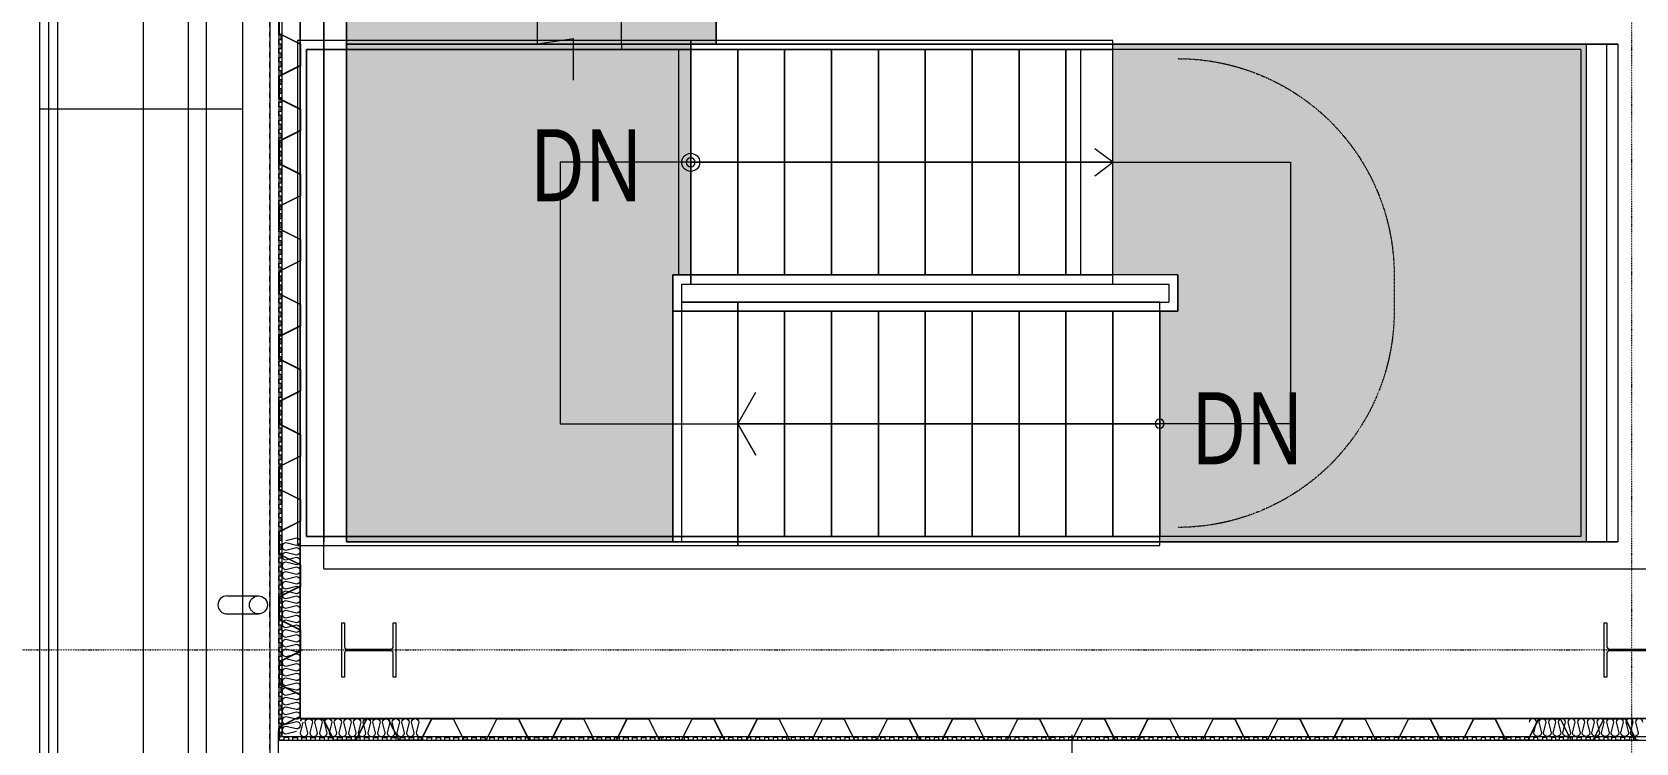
# Model space of a CAD drawing. Extents: x -32000 to 401936, y -48083 to 131250.
# Drawn here: x 133 to 9025, y 59484 to 63428 of the extents above; entities that cross this region are included whole.
import ezdxf

# ---------------------------------------------------------------- set-up
doc = ezdxf.new("R2010")
doc.units = 0
doc.header["$LTSCALE"] = 10
for name, pattern in [('H12PL4$0$JJP_三點線', [0.9, 0.3, -0.15, 0, -0.15, 0, -0.15, 0, -0.15]), ('H12PL4$0$JJP_虛線(退縮線、投影線、地下室範圍、非屬本工程、圖面分區)', [0.45, 0.3, -0.15]), ('XFM7P40ICA$0$H12PL4$0$CENTERK1', [0.0983, 0.0833, -0.005, 0.005, -0.005]), ('XFM7P40ICA$0$H12PL4$0$DOTK1', [0.01, 0.005, -0.005]), ('XFM7P40ICA$0$H12PL4$0$JJP_三點線', [0.9, 0.3, -0.15, 0, -0.15, 0, -0.15, 0, -0.15]), ('XFM7P40ICA$0$H12PL4$0$TAI_虛線', [5.644, 2.822, -2.822])]:
    doc.linetypes.add(name, pattern=pattern)
for name, color, linetype in [('H12PL4$0$A-STRS', 252, 'Continuous'), ('H12PL4$0$A-TEXT', 252, 'Continuous'), ('H12PL4$0$A-WALL-EX', 252, 'Continuous'), ('H12PL4$0$A-WALL-IN', 252, 'Continuous'), ('H12PL4$0$Hattch', 252, 'Continuous'), ('H12PL4$0$S-GRID', 252, 'Continuous'), ('H12PL4$0$S-SLAB-SHOW', 252, 'Continuous'), ('XFM7P40ICA$0$H12PL4$0$A-CLNG', 252, 'Continuous'), ('XFM7P40ICA$0$H12PL4$0$A-WALL-EX', 252, 'Continuous'), ('XFM7P40ICA$0$H12PL4$0$Hattch', 252, 'Continuous'), ('XFM7P40ICA$0$H12PL4$0$L40_19_200_HYOKI', 252, 'Continuous'), ('XFM7P40ICA$0$H12PL4$0$L40_19_DRAN', 252, 'Continuous'), ('XFM7P40ICA$0$H12PL4$0$L40_19_GW', 252, 'Continuous'), ('XFM7P40ICA$0$H12PL4$0$L40_19_HYOKI', 252, 'Continuous'), ('XFM7P40ICA$0$H12PL4$0$L40_19_KAIDAN', 252, 'Continuous'), ('XFM7P40ICA$0$H12PL4$0$L40_19_MEJI', 252, 'Continuous'), ('XFM7P40ICA$0$H12PL4$0$L40_19_SIAGE1', 252, 'Continuous'), ('XFM7P40ICA$0$H12PL4$0$L40_19_SIAGE2', 252, 'Continuous'), ('XFM7P40ICA$0$H12PL4$0$L40_19_SIAGE3', 252, 'Continuous'), ('XFM7P40ICA$0$H12PL4$0$L40_19_STEEL2', 252, 'Continuous'), ('XFM7P40ICA$0$H12PL4$0$L40_19_SUGATA2', 252, 'Continuous'), ('XFM7P40ICA$0$H12PL4$0$L40_19_SUGATA3', 252, 'Continuous'), ('XFM7P40ICA$0$H12PL4$0$S-GRID', 252, 'Continuous')]:
    doc.layers.add(name, color=color, linetype=linetype)
doc.styles.add('H12PL4$0$Standard', font='', dxfattribs={"width": 0.8})
doc.styles.get('H12PL4$0$Standard').set_extended_font_data('Microsoft JhengHei')

# ---------------------------------------------------------------- blocks, each defined once
blk = doc.blocks.new('XFM7P40ICA$0$H12PL4')
at = {"layer": 'XFM7P40ICA$0$H12PL4$0$A-CLNG', "linetype": 'XFM7P40ICA$0$H12PL4$0$TAI_虛線', "lineweight": 0, "flags": 128}
blk.add_lwpolyline([(1450, 59450), (1450, 67550)], dxfattribs=at)
at = {"layer": 'XFM7P40ICA$0$H12PL4$0$A-WALL-EX', "lineweight": 0}
for p, q in [((750, -2300), (750, 82649.8)), ((1100, -2300), (1100, 82649.8))]:
    blk.add_line(p, q, dxfattribs=at)
at = {"layer": 'XFM7P40ICA$0$H12PL4$0$A-WALL-EX', "lineweight": 0, "flags": 128}
for points in [[(1500, 67500), (1500, 59500)], [(1620, 59620), (1620, 67380)], [(14140, 59620), (1620, 59620)], [(1500, 59500), (1620, 59500)], [(1620, 59500), (14140, 59500)]]:
    blk.add_lwpolyline(points, dxfattribs=at)
at = {"layer": 'XFM7P40ICA$0$H12PL4$0$Hattch', "lineweight": 0}
for p, q in [((1500, 63419), (1500, 63542.7)), ((1501.7, 63541.7), (1501.7, 63420)), ((1618.3, 63359.8), (1500, 63419)), ((1620, 63360.9), (1501.7, 63420)), ((1618.3, 63359.8), (1618.3, 63241.9)), ((1620, 63360.9), (1620, 63240.9)), ((1618.3, 63241.9), (1500, 63182.7)), ((1620, 63240.9), (1501.7, 63181.7)), ((1500, 63057.9), (1500, 63181.7)), ((1501.7, 63180.7), (1501.7, 63059)), ((1618.3, 62998.8), (1500, 63057.9)), ((1620, 62999.8), (1501.7, 63059)), ((1618.3, 62998.8), (1618.3, 62880.9)), ((1620, 62999.8), (1620, 62879.8)), ((1618.3, 62880.9), (1500, 62821.7)), ((1620, 62879.8), (1501.7, 62820.7)), ((1500, 62696.9), (1500, 62820.7)), ((1501.7, 62819.6), (1501.7, 62697.9)), ((1618.3, 62637.7), (1500, 62696.9)), ((1620, 62638.8), (1501.7, 62697.9)), ((1618.3, 62637.7), (1618.3, 62519.8)), ((1620, 62638.8), (1620, 62518.8)), ((1618.3, 62519.8), (1500, 62460.7)), ((1620, 62518.8), (1501.7, 62459.6)), ((1500, 62335.9), (1500, 62459.6)), ((1501.7, 62458.6), (1501.7, 62336.9)), ((1618.3, 62276.7), (1500, 62335.9)), ((1620, 62277.7), (1501.7, 62336.9)), ((1618.3, 62276.7), (1618.3, 62158.8)), ((1620, 62277.7), (1620, 62157.7)), ((1618.3, 62158.8), (1500, 62099.6)), ((1500, 61974.8), (1500, 62098.6)), ((1620, 62157.7), (1501.7, 62098.6)), ((1501.7, 62097.5), (1501.7, 61975.9)), ((1618.3, 61915.7), (1500, 61974.8)), ((1620, 61916.7), (1501.7, 61975.9)), ((1618.3, 61915.7), (1618.3, 61797.7)), ((1620, 61916.7), (1620, 61796.7)), ((1618.3, 61797.7), (1500, 61738.6)), ((1500, 61613.8), (1500, 61737.5)), ((1620, 61796.7), (1501.7, 61737.5)), ((1501.7, 61736.5), (1501.7, 61614.8)), ((1618.3, 61554.6), (1500, 61613.8)), ((1620, 61555.7), (1501.7, 61614.8)), ((1618.3, 61554.6), (1618.3, 61436.7)), ((1620, 61555.7), (1620, 61435.7)), ((1618.3, 61436.7), (1500, 61377.5)), ((1500, 61252.8), (1500, 61376.5)), ((1620, 61435.7), (1501.7, 61376.5)), ((1501.7, 61375.5), (1501.7, 61253.8)), ((1618.3, 61193.6), (1500, 61252.8)), ((1620, 61194.6), (1501.7, 61253.8)), ((1618.3, 61193.6), (1618.3, 61075.7)), ((1620, 61194.6), (1620, 61074.6)), ((1618.3, 61075.7), (1500, 61016.5)), ((1500, 60891.7), (1500, 61015.5)), ((1620, 61074.6), (1501.7, 61015.5)), ((1501.7, 61014.4), (1501.7, 60892.8)), ((1618.3, 60832.6), (1500, 60891.7)), ((1620, 60833.6), (1501.7, 60892.8)), ((1618.3, 60832.6), (1618.3, 60714.6)), ((1620, 60833.6), (1620, 60713.6)), ((1618.3, 60714.6), (1500, 60655.5)), ((1500, 60530.7), (1500, 60654.4)), ((1620, 60713.6), (1501.7, 60654.4)), ((1501.7, 60653.4), (1501.7, 60531.7)), ((1618.3, 60471.5), (1500, 60530.7)), ((1620, 60472.6), (1501.7, 60531.7)), ((1620, 60472.6), (1620, 60352.6)), ((1618.3, 60471.5), (1618.3, 60353.6)), ((1618.3, 60353.6), (1500, 60294.4)), ((1620, 60352.6), (1501.7, 60293.4)), ((1500, 60169.6), (1500, 60293.4)), ((1501.7, 60292.4), (1501.7, 60170.7)), ((1618.3, 60110.5), (1500, 60169.6)), ((1620, 60111.5), (1501.7, 60170.7)), ((1618.3, 60110.5), (1618.3, 59992.6)), ((1620, 60111.5), (1620, 59991.5)), ((1618.3, 59992.6), (1500, 59933.4)), ((1620, 59991.5), (1501.7, 59932.4)), ((1501.7, 59931.3), (1501.7, 59809.6)), ((1618.3, 59749.4), (1500, 59808.6)), ((1620, 59750.5), (1501.7, 59809.6)), ((1618.3, 59749.4), (1618.3, 59631.5)), ((1595.3, 59620), (1500, 59572.4)), ((1599, 59620), (1501.7, 59571.3)), ((1618.3, 59631.5), (1595.3, 59620)), ((1620, 59630.5), (1599, 59620)), ((1626, 59620), (1620, 59607.9)), ((1627.1, 59618.3), (1620, 59604.2)), ((1627.1, 59618.3), (1745, 59618.3)), ((1745, 59618.3), (1804.2, 59500)), ((1746, 59620), (1805.2, 59501.7)), ((1987.1, 59620), (1927.9, 59501.7)), ((1988.1, 59618.3), (1928.9, 59500)), ((1987.1, 59620), (2107.1, 59620)), ((1988.1, 59618.3), (2106, 59618.3)), ((2106, 59618.3), (2165.2, 59500)), ((2107.1, 59620), (2166.2, 59501.7)), ((2348.1, 59620), (2288.9, 59501.7)), ((2349.1, 59618.3), (2290, 59500)), ((2348.1, 59620), (2468.1, 59620)), ((2349.1, 59618.3), (2467.1, 59618.3)), ((2467.1, 59618.3), (2526.2, 59500)), ((2468.1, 59620), (2527.3, 59501.7)), ((2709.1, 59620), (2650, 59501.7)), ((2710.2, 59618.3), (2651, 59500)), ((2709.1, 59620), (2829.1, 59620)), ((2710.2, 59618.3), (2828.1, 59618.3)), ((2828.1, 59618.3), (2887.3, 59500)), ((2829.1, 59620), (2888.3, 59501.7)), ((3070.2, 59620), (3011, 59501.7)), ((3071.2, 59618.3), (3012.1, 59500)), ((3070.2, 59620), (3190.2, 59620)), ((3071.2, 59618.3), (3189.1, 59618.3)), ((3189.1, 59618.3), (3248.3, 59500)), ((3190.2, 59620), (3249.3, 59501.7)), ((3431.2, 59620), (3372.1, 59501.7)), ((3432.3, 59618.3), (3373.1, 59500)), ((3431.2, 59620), (3551.2, 59620)), ((3432.3, 59618.3), (3550.2, 59618.3)), ((3550.2, 59618.3), (3609.3, 59500)), ((3551.2, 59620), (3610.4, 59501.7)), ((3792.3, 59620), (3733.1, 59501.7)), ((3793.3, 59618.3), (3734.1, 59500)), ((3792.3, 59620), (3912.3, 59620)), ((3793.3, 59618.3), (3911.2, 59618.3)), ((3911.2, 59618.3), (3970.4, 59500)), ((3912.3, 59620), (3971.4, 59501.7)), ((4153.3, 59620), (4094.1, 59501.7)), ((4154.3, 59618.3), (4095.2, 59500)), ((4153.3, 59620), (4273.3, 59620)), ((4154.3, 59618.3), (4272.3, 59618.3)), ((4272.3, 59618.3), (4331.4, 59500)), ((4273.3, 59620), (4332.5, 59501.7)), ((4514.3, 59620), (4455.2, 59501.7)), ((4515.4, 59618.3), (4456.2, 59500)), ((4514.3, 59620), (4634.3, 59620)), ((4515.4, 59618.3), (4633.3, 59618.3)), ((4633.3, 59618.3), (4692.5, 59500)), ((4634.3, 59620), (4693.5, 59501.7)), ((4875.4, 59620), (4816.2, 59501.7)), ((4876.4, 59618.3), (4817.3, 59500)), ((4875.4, 59620), (4995.4, 59620)), ((4876.4, 59618.3), (4994.3, 59618.3)), ((4994.3, 59618.3), (5053.5, 59500)), ((4995.4, 59620), (5054.5, 59501.7)), ((5236.4, 59620), (5177.3, 59501.7)), ((5237.5, 59618.3), (5178.3, 59500)), ((5236.4, 59620), (5356.4, 59620)), ((5237.5, 59618.3), (5355.4, 59618.3)), ((5355.4, 59618.3), (5414.5, 59500)), ((5356.4, 59620), (5415.6, 59501.7)), ((5597.5, 59620), (5538.3, 59501.7)), ((5598.5, 59618.3), (5539.3, 59500)), ((5597.5, 59620), (5717.5, 59620)), ((5598.5, 59618.3), (5716.4, 59618.3)), ((5716.4, 59618.3), (5775.6, 59500)), ((5717.5, 59620), (5776.6, 59501.7)), ((5958.5, 59620), (5899.3, 59501.7)), ((5959.5, 59618.3), (5900.4, 59500)), ((5958.5, 59620), (6078.5, 59620)), ((5959.5, 59618.3), (6077.5, 59618.3)), ((6077.5, 59618.3), (6136.6, 59500)), ((6078.5, 59620), (6137.7, 59501.7)), ((6319.5, 59620), (6260.4, 59501.7)), ((6320.6, 59618.3), (6261.4, 59500)), ((6319.5, 59620), (6439.5, 59620)), ((6320.6, 59618.3), (6438.5, 59618.3)), ((6438.5, 59618.3), (6497.7, 59500)), ((6439.5, 59620), (6498.7, 59501.7)), ((6680.6, 59620), (6621.4, 59501.7)), ((6681.6, 59618.3), (6622.4, 59500)), ((6680.6, 59620), (6800.6, 59620)), ((6681.6, 59618.3), (6799.5, 59618.3)), ((6799.5, 59618.3), (6858.7, 59500)), ((6800.6, 59620), (6859.7, 59501.7)), ((7041.6, 59620), (6982.4, 59501.7)), ((7042.6, 59618.3), (6983.5, 59500)), ((7041.6, 59620), (7161.6, 59620)), ((7042.6, 59618.3), (7160.6, 59618.3)), ((7160.6, 59618.3), (7219.7, 59500)), ((7161.6, 59620), (7220.8, 59501.7)), ((7402.6, 59620), (7343.5, 59501.7)), ((7403.7, 59618.3), (7344.5, 59500)), ((7402.6, 59620), (7522.6, 59620)), ((7403.7, 59618.3), (7521.6, 59618.3)), ((7521.6, 59618.3), (7580.8, 59500)), ((7522.6, 59620), (7581.8, 59501.7)), ((7763.7, 59620), (7704.5, 59501.7)), ((7764.7, 59618.3), (7705.6, 59500)), ((7763.7, 59620), (7883.7, 59620)), ((7764.7, 59618.3), (7882.6, 59618.3)), ((7882.6, 59618.3), (7941.8, 59500)), ((7883.7, 59620), (7942.8, 59501.7)), ((8124.7, 59620), (8065.6, 59501.7)), ((8125.8, 59618.3), (8066.6, 59500)), ((8124.7, 59620), (8244.7, 59620)), ((8125.8, 59618.3), (8243.7, 59618.3)), ((8243.7, 59618.3), (8302.8, 59500)), ((8244.7, 59620), (8303.9, 59501.7)), ((8485.8, 59620), (8426.6, 59501.7)), ((8486.8, 59618.3), (8427.6, 59500)), ((8485.8, 59620), (8605.8, 59620)), ((8486.8, 59618.3), (8604.7, 59618.3)), ((8604.7, 59618.3), (8663.9, 59500)), ((8605.8, 59620), (8664.9, 59501.7)), ((8846.8, 59620), (8787.6, 59501.7)), ((8847.8, 59618.3), (8788.7, 59500)), ((8846.8, 59620), (8966.8, 59620)), ((8847.8, 59618.3), (8965.8, 59618.3)), ((8965.8, 59618.3), (9024.9, 59500)), ((8966.8, 59620), (9026, 59501.7)), ((1501.7, 59570.3), (1501.7, 59501.7)), ((1501.7, 59501.7), (1501.7, 59500)), ((1928.9, 59500), (1805.2, 59500)), ((1806.2, 59501.7), (1927.9, 59501.7)), ((2290, 59500), (2166.2, 59500)), ((2167.3, 59501.7), (2288.9, 59501.7)), ((2651, 59500), (2527.3, 59500)), ((2528.3, 59501.7), (2650, 59501.7)), ((3012.1, 59500), (2888.3, 59500)), ((2889.3, 59501.7), (3011, 59501.7)), ((3373.1, 59500), (3249.3, 59500)), ((3250.4, 59501.7), (3372.1, 59501.7)), ((3734.1, 59500), (3610.4, 59500)), ((3611.4, 59501.7), (3733.1, 59501.7)), ((4095.2, 59500), (3971.4, 59500)), ((3972.5, 59501.7), (4094.1, 59501.7)), ((4456.2, 59500), (4332.5, 59500)), ((4333.5, 59501.7), (4455.2, 59501.7)), ((4817.3, 59500), (4693.5, 59500)), ((4694.5, 59501.7), (4816.2, 59501.7)), ((5178.3, 59500), (5054.5, 59500)), ((5055.6, 59501.7), (5177.3, 59501.7)), ((5539.3, 59500), (5415.6, 59500)), ((5416.6, 59501.7), (5538.3, 59501.7)), ((5900.4, 59500), (5776.6, 59500)), ((5777.7, 59501.7), (5899.3, 59501.7)), ((6261.4, 59500), (6137.7, 59500)), ((6138.7, 59501.7), (6260.4, 59501.7)), ((6622.4, 59500), (6498.7, 59500)), ((6499.7, 59501.7), (6621.4, 59501.7)), ((6983.5, 59500), (6859.7, 59500)), ((6860.8, 59501.7), (6982.4, 59501.7)), ((7344.5, 59500), (7220.8, 59500)), ((7221.8, 59501.7), (7343.5, 59501.7)), ((7705.6, 59500), (7581.8, 59500)), ((7582.8, 59501.7), (7704.5, 59501.7)), ((8066.6, 59500), (7942.8, 59500)), ((7943.9, 59501.7), (8065.6, 59501.7)), ((8427.6, 59500), (8303.9, 59500)), ((8304.9, 59501.7), (8426.6, 59501.7)), ((8788.7, 59500), (8664.9, 59500)), ((8666, 59501.7), (8787.6, 59501.7))]:
    blk.add_line(p, q, dxfattribs=at)
at = {"layer": 'XFM7P40ICA$0$H12PL4$0$L40_19_200_HYOKI', "lineweight": 0, "flags": 128}
blk.add_lwpolyline([(3134.9, 63160), (3134.9, 63390), (2934.9, 63360), (2934.9, 63660)], dxfattribs=at)
at = {"layer": 'XFM7P40ICA$0$H12PL4$0$L40_19_DRAN', "lineweight": 0}
for p, q in [((1212.5, 60300), (1387.5, 60300)), ((1212.5, 60200), (1387.5, 60200))]:
    blk.add_line(p, q, dxfattribs=at)
blk.add_circle((1387.5, 60250), 50, dxfattribs=at)
blk.add_arc((1212.5, 60250), 50, 90, 270, dxfattribs=at)
at = {"layer": 'XFM7P40ICA$0$H12PL4$0$L40_19_GW', "lineweight": 0, "flags": 128}
for points in [[(1540.1, 60607), (1598.9, 60621.4, -1), (1598.9, 60580.2), (1540.1, 60594.6, 1), (1540.1, 60553.4), (1598.9, 60567.8, -1), (1598.9, 60526.6), (1540.1, 60541, 1), (1540.1, 60499.8), (1598.9, 60514.2, -1), (1598.9, 60473), (1540.1, 60487.4, 1), (1540.1, 60446.2), (1598.9, 60460.6, -1), (1598.9, 60419.4), (1540.1, 60433.8, 1), (1540.1, 60392.6), (1598.9, 60407, -1), (1598.9, 60365.8), (1540.1, 60380.2, 1), (1540.1, 60339), (1598.9, 60353.4, -1), (1598.9, 60312.2), (1540.1, 60326.6, 1), (1540.1, 60285.4), (1598.9, 60299.8, -1), (1598.9, 60258.6), (1540.1, 60273, 1), (1540.1, 60231.8), (1598.9, 60246.2, -1), (1598.9, 60205), (1540.1, 60219.4, 1), (1540.1, 60178.2), (1598.9, 60192.6, -1), (1598.9, 60151.4), (1540.1, 60165.8, 1), (1540.1, 60124.6), (1598.9, 60139, -1), (1598.9, 60097.8), (1540.1, 60112.2, 1), (1540.1, 60071), (1598.9, 60085.4, -1), (1598.9, 60044.2), (1540.1, 60058.6, 1), (1540.1, 60017.4), (1598.9, 60031.8, -1), (1598.9, 59990.6), (1540.1, 60005, 1), (1540.1, 59963.8), (1598.9, 59978.2, -1), (1598.9, 59937), (1540.1, 59951.4, 1), (1540.1, 59910.2), (1598.9, 59924.6, -1), (1598.9, 59883.4), (1540.1, 59897.8, 1), (1540.1, 59856.6), (1598.9, 59871, -1), (1598.9, 59829.8), (1540.1, 59844.2, 1), (1540.1, 59803), (1598.9, 59817.4, -1), (1598.9, 59776.2), (1540.1, 59790.6, 1), (1540.1, 59749.4), (1598.9, 59763.8, -1), (1598.9, 59722.6), (1540.1, 59737, 1), (1540.1, 59695.8), (1598.9, 59710.2, -1), (1598.9, 59669), (1540.1, 59683.4, 1), (1540.1, 59642.2), (1598.9, 59656.6, -1), (1598.9, 59615.4), (1540.1, 59629.8, 1), (1540.1, 59588.6), (1598.9, 59603, -1), (1598.9, 59561.8), (1540.1, 59576.2, 1), (1540.1, 59535), (1598.9, 59549.4)], [(1633.9, 59598.9), (1619.5, 59540.1, 1), (1660.7, 59540.1), (1646.3, 59598.9, -1), (1687.5, 59598.9), (1673.1, 59540.1, 1), (1714.3, 59540.1), (1699.9, 59598.9, -1), (1741.1, 59598.9), (1726.7, 59540.1, 1), (1767.9, 59540.1), (1753.5, 59598.9, -1), (1794.7, 59598.9), (1780.3, 59540.1, 1), (1821.5, 59540.1), (1807.1, 59598.9, -1), (1848.3, 59598.9), (1833.9, 59540.1, 1), (1875.1, 59540.1), (1860.7, 59598.9, -1), (1901.9, 59598.9), (1887.5, 59540.1, 1), (1928.7, 59540.1), (1914.3, 59598.9, -1), (1955.5, 59598.9), (1941.1, 59540.1, 1), (1982.3, 59540.1), (1967.9, 59598.9, -1), (2009.1, 59598.9), (1994.7, 59540.1, 1), (2035.9, 59540.1), (2021.5, 59598.9, -1), (2062.7, 59598.9), (2048.3, 59540.1, 1), (2089.5, 59540.1), (2075.1, 59598.9, -1), (2116.3, 59598.9), (2101.9, 59540.1, 1), (2143.1, 59540.1), (2128.7, 59598.9, -1), (2169.9, 59598.9), (2155.5, 59540.1, 1), (2196.7, 59540.1), (2182.3, 59598.9, -1), (2223.5, 59598.9), (2209.1, 59540.1, 1), (2250.3, 59540.1), (2235.9, 59598.9, -1), (2277.1, 59598.9), (2262.7, 59540.1, 0.367658), (2280, 59519.8)], [(9064.1, 59598.9, 1), (9022.9, 59598.9), (9037.3, 59540.1, -1), (8996.1, 59540.1), (9010.5, 59598.9, 1), (8969.3, 59598.9), (8983.7, 59540.1, -1), (8942.5, 59540.1), (8956.9, 59598.9, 1), (8915.7, 59598.9), (8930.1, 59540.1, -1), (8888.9, 59540.1), (8903.3, 59598.9, 1), (8862.1, 59598.9), (8876.5, 59540.1, -1), (8835.3, 59540.1), (8849.7, 59598.9, 1), (8808.5, 59598.9), (8822.9, 59540.1, -1), (8781.7, 59540.1), (8796.1, 59598.9, 1), (8754.9, 59598.9), (8769.3, 59540.1, -1), (8728.1, 59540.1), (8742.5, 59598.9, 1), (8701.3, 59598.9), (8715.7, 59540.1, -1), (8674.5, 59540.1), (8688.9, 59598.9, 1), (8647.7, 59598.9), (8662.1, 59540.1, -1), (8620.9, 59540.1), (8635.3, 59598.9, 1), (8594.1, 59598.9), (8608.5, 59540.1, -1), (8567.3, 59540.1), (8581.7, 59598.9, 1), (8540.5, 59598.9), (8554.9, 59540.1, -1), (8513.7, 59540.1), (8528.1, 59598.9, 1), (8486.9, 59598.9), (8501.3, 59540.1, -1), (8460.1, 59540.1), (8474.5, 59598.9, 1), (8433.3, 59598.9)]]:
    blk.add_lwpolyline(points, format="xyb", dxfattribs=at)
at = {"layer": 'XFM7P40ICA$0$H12PL4$0$L40_19_HYOKI', "lineweight": 0}
for p, q in [((3785, 62705), (7110, 62705)), ((7110, 62705), (7110, 61255))]:
    blk.add_line(p, q, dxfattribs=at)
at = {"layer": 'XFM7P40ICA$0$H12PL4$0$L40_19_HYOKI', "lineweight": 0, "flags": 128}
blk.add_lwpolyline([(7110, 61255), (4045, 61255), (4145, 61080), (4045, 61255), (4145, 61430)], dxfattribs=at)
at = {"layer": 'XFM7P40ICA$0$H12PL4$0$L40_19_HYOKI', "lineweight": 0}
blk.add_circle((3785, 62705), 50, dxfattribs=at)
at = {"layer": 'XFM7P40ICA$0$H12PL4$0$L40_19_KAIDAN', "lineweight": 0}
for p, q in [((3400, 63360), (3400, 63330)), ((8720, 63330), (3400, 63330)), ((3785, 62080), (3785, 63330)), ((4045, 62080), (4045, 63330)), ((4305, 62080), (4305, 63330)), ((4565, 62080), (4565, 63330)), ((4825, 62080), (4825, 63330)), ((5085, 62080), (5085, 63330)), ((5345, 62080), (5345, 63330)), ((5605, 62080), (5605, 63330)), ((5865, 62080), (5865, 63330)), ((6125, 62080), (6125, 63330)), ((8720, 63330), (8720, 60630)), ((6485, 62080), (3685, 62080)), ((3685, 62080), (3685, 60600)), ((6485, 62080), (6485, 61880)), ((3735, 60600), (3735, 62030)), ((3735, 62030), (6435, 62030)), ((6435, 62030), (6435, 61930)), ((3735, 61930), (6435, 61930)), ((6485, 61880), (3735, 61880)), ((4045, 61880), (4045, 60630)), ((4305, 61880), (4305, 60630)), ((4565, 61880), (4565, 60630)), ((4825, 61880), (4825, 60630)), ((5085, 61880), (5085, 60630)), ((5345, 61880), (5345, 60630)), ((5605, 61880), (5605, 60630)), ((5865, 61880), (5865, 60630)), ((6125, 61880), (6125, 60630)), ((6385, 61880), (6385, 60630)), ((8720, 60630), (3735, 60630))]:
    blk.add_line(p, q, dxfattribs=at)
at = {"layer": 'XFM7P40ICA$0$H12PL4$0$L40_19_KAIDAN', "linetype": 'XFM7P40ICA$0$H12PL4$0$DOTK1', "lineweight": 0, "flags": 128}
blk.add_lwpolyline([(6485, 63280, -0.414214), (7685, 62080), (7685, 61880, -0.414214), (6485, 60680)], format="xyb", dxfattribs=at)
at = {"layer": 'XFM7P40ICA$0$H12PL4$0$L40_19_MEJI', "lineweight": 0}
for p, q in [((750, 45000), (750, 81550)), ((1000, 59050), (1000, 74500)), ((1300, 63000), (175, 63000))]:
    blk.add_line(p, q, dxfattribs=at)
at = {"layer": 'XFM7P40ICA$0$H12PL4$0$L40_19_SIAGE1', "lineweight": 0}
for p, q in [((1875, 66747), (1875, 60600)), ((3400, 63360), (3400, 63510)), ((8925, 63360), (3400, 63360)), ((8750, 63360), (8750, 60600)), ((8925, 63360), (8925, 60600)), ((1875, 60600), (8925, 60600))]:
    blk.add_line(p, q, dxfattribs=at)
at = {"layer": 'XFM7P40ICA$0$H12PL4$0$L40_19_SIAGE1', "lineweight": 0, "flags": 128}
blk.add_lwpolyline([(1549.6, 59498.8), (1498.8, 59498.8), (1498.8, 59549.6)], dxfattribs=at)
blk.add_lwpolyline([(1549.6, 59498.8), (1498.8, 59498.8), (1498.8, 59549.6)], dxfattribs=at)
at = {"layer": 'XFM7P40ICA$0$H12PL4$0$L40_19_SIAGE2', "lineweight": 0, "flags": 128}
for points in [[(1500, 59500), (1500, 59518.4), (1514.5, 59518.4), (1514.5, 59543.2), (1500, 59543.2), (1500, 59568), (1514.5, 59568), (1514.5, 59592.8), (1500, 59592.8), (1500, 59617.6), (1514.5, 59617.6), (1514.5, 59642.4), (1500, 59642.4), (1500, 59667.2), (1514.5, 59667.2), (1514.5, 59692), (1500, 59692), (1500, 59716.8), (1514.5, 59716.8), (1514.5, 59741.6), (1500, 59741.6), (1500, 59766.4), (1514.5, 59766.4), (1514.5, 59791.2), (1500, 59791.2), (1500, 59816), (1514.5, 59816), (1514.5, 59840.8), (1500, 59840.8), (1500, 59865.6), (1514.5, 59865.6), (1514.5, 59890.4), (1500, 59890.4), (1500, 59915.2), (1514.5, 59915.2), (1514.5, 59940), (1500, 59940), (1500, 59964.8), (1514.5, 59964.8), (1514.5, 59989.6), (1500, 59989.6), (1500, 60014.4), (1514.5, 60014.4), (1514.5, 60039.2), (1500, 60039.2), (1500, 60064), (1514.5, 60064), (1514.5, 60088.8), (1500, 60088.8), (1500, 60113.6), (1514.5, 60113.6), (1514.5, 60138.4), (1500, 60138.4), (1500, 60163.2), (1514.5, 60163.2), (1514.5, 60188), (1500, 60188), (1500, 60212.8), (1514.5, 60212.8), (1514.5, 60237.6), (1500, 60237.6), (1500, 60262.4), (1514.5, 60262.4), (1514.5, 60287.2), (1500, 60287.2), (1500, 60312), (1514.5, 60312), (1514.5, 60336.8), (1500, 60336.8), (1500, 60361.6), (1514.5, 60361.6), (1514.5, 60386.4), (1500, 60386.4), (1500, 60411.2), (1514.5, 60411.2), (1514.5, 60436), (1500, 60436), (1500, 60460.8), (1514.5, 60460.8), (1514.5, 60485.6), (1500, 60485.6), (1500, 60510.4), (1514.5, 60510.4), (1514.5, 60535.2), (1500, 60535.2), (1500, 60560), (1514.5, 60560), (1514.5, 60584.8), (1500, 60584.8), (1500, 60609.6), (1514.5, 60609.6), (1514.5, 60634.4), (1500, 60634.4), (1500, 60659.2), (1514.5, 60659.2), (1514.5, 60684), (1500, 60684), (1500, 60708.8), (1514.5, 60708.8), (1514.5, 60733.6), (1500, 60733.6), (1500, 60758.4), (1514.5, 60758.4), (1514.5, 60783.2), (1500, 60783.2), (1500, 60808), (1514.5, 60808), (1514.5, 60832.8), (1500, 60832.8), (1500, 60857.6), (1514.5, 60857.6), (1514.5, 60882.4), (1500, 60882.4), (1500, 60907.2), (1514.5, 60907.2), (1514.5, 60932), (1500, 60932), (1500, 60956.8), (1514.5, 60956.8), (1514.5, 60981.6), (1500, 60981.6), (1500, 61006.4), (1514.5, 61006.4), (1514.5, 61031.2), (1500, 61031.2), (1500, 61056), (1514.5, 61056), (1514.5, 61080.8), (1500, 61080.8), (1500, 61105.6), (1514.5, 61105.6), (1514.5, 61130.4), (1500, 61130.4), (1500, 61155.2), (1514.5, 61155.2), (1514.5, 61180), (1500, 61180), (1500, 61204.8), (1514.5, 61204.8), (1514.5, 61229.6), (1500, 61229.6), (1500, 61254.4), (1514.5, 61254.4), (1514.5, 61279.2), (1500, 61279.2), (1500, 61304), (1514.5, 61304), (1514.5, 61328.8), (1500, 61328.8), (1500, 61353.6), (1514.5, 61353.6), (1514.5, 61378.4), (1500, 61378.4), (1500, 61403.2), (1514.5, 61403.2), (1514.5, 61428), (1500, 61428), (1500, 61452.8), (1514.5, 61452.8), (1514.5, 61477.6), (1500, 61477.6), (1500, 61502.4), (1514.5, 61502.4), (1514.5, 61527.2), (1500, 61527.2), (1500, 61552), (1514.5, 61552), (1514.5, 61576.8), (1500, 61576.8), (1500, 61601.6), (1514.5, 61601.6), (1514.5, 61626.4), (1500, 61626.4), (1500, 61651.2), (1514.5, 61651.2), (1514.5, 61676), (1500, 61676), (1500, 61700.8), (1514.5, 61700.8), (1514.5, 61725.6), (1500, 61725.6), (1500, 61750.4), (1514.5, 61750.4), (1514.5, 61775.2), (1500, 61775.2), (1500, 61800), (1514.5, 61800), (1514.5, 61824.8), (1500, 61824.8), (1500, 61849.6), (1514.5, 61849.6), (1514.5, 61874.4), (1500, 61874.4), (1500, 61899.2), (1514.5, 61899.2), (1514.5, 61924), (1500, 61924), (1500, 61948.8), (1514.5, 61948.8), (1514.5, 61973.6), (1500, 61973.6), (1500, 61998.4), (1514.5, 61998.4), (1514.5, 62023.2), (1500, 62023.2), (1500, 62048), (1514.5, 62048), (1514.5, 62072.8), (1500, 62072.8), (1500, 62097.6), (1514.5, 62097.6), (1514.5, 62122.4), (1500, 62122.4), (1500, 62145.6), (1514.5, 62145.6), (1514.5, 62170.4), (1500, 62170.4), (1500, 62195.2), (1514.5, 62195.2), (1514.5, 62220), (1500, 62220), (1500, 62244.8), (1514.5, 62244.8), (1514.5, 62269.6), (1500, 62269.6), (1500, 62294.4), (1514.5, 62294.4), (1514.5, 62319.2), (1500, 62319.2), (1500, 62344), (1514.5, 62344), (1514.5, 62368.8), (1500, 62368.8), (1500, 62393.6), (1514.5, 62393.6), (1514.5, 62418.4), (1500, 62418.4), (1500, 62443.2), (1514.5, 62443.2), (1514.5, 62468), (1500, 62468), (1500, 62492.8), (1514.5, 62492.8), (1514.5, 62517.6), (1500, 62517.6), (1500, 62542.4), (1514.5, 62542.4), (1514.5, 62567.2), (1500, 62567.2), (1500, 62592), (1514.5, 62592), (1514.5, 62616.8), (1500, 62616.8), (1500, 62641.6), (1514.5, 62641.6), (1514.5, 62666.4), (1500, 62666.4), (1500, 62691.2), (1514.5, 62691.2), (1514.5, 62716), (1500, 62716), (1500, 62740.8), (1514.5, 62740.8), (1514.5, 62765.6), (1500, 62765.6), (1500, 62790.4), (1514.5, 62790.4), (1514.5, 62815.2), (1500, 62815.2), (1500, 62840), (1514.5, 62840), (1514.5, 62864.8), (1500, 62864.8), (1500, 62889.6), (1514.5, 62889.6), (1514.5, 62914.4), (1500, 62914.4), (1500, 62939.2), (1514.5, 62939.2), (1514.5, 62964), (1500, 62964), (1500, 62988.8), (1514.5, 62988.8), (1514.5, 63013.6), (1500, 63013.6), (1500, 63038.4), (1514.5, 63038.4), (1514.5, 63063.2), (1500, 63063.2), (1500, 63088), (1514.5, 63088), (1514.5, 63112.8), (1500, 63112.8), (1500, 63137.6), (1514.5, 63137.6), (1514.5, 63162.4), (1500, 63162.4), (1500, 63187.2), (1514.5, 63187.2), (1514.5, 63212), (1500, 63212), (1500, 63236.8), (1514.5, 63236.8), (1514.5, 63261.6), (1500, 63261.6), (1500, 63286.4), (1514.5, 63286.4), (1514.5, 63311.2), (1500, 63311.2), (1500, 63336), (1514.5, 63336), (1514.5, 63360.8), (1500, 63360.8), (1500, 63385.6), (1514.5, 63385.6), (1514.5, 63410.4), (1500, 63410.4), (1500, 63435.2)], [(1553.8, 59514.5), (1529, 59514.5), (1529, 59500), (1504.2, 59500)], [(1553.8, 59514.5), (1553.8, 59500), (1578.6, 59500), (1578.6, 59514.5), (1603.4, 59514.5), (1603.4, 59500), (1628.2, 59500), (1628.2, 59514.5), (1653, 59514.5), (1653, 59500), (1677.8, 59500), (1677.8, 59514.5), (1702.6, 59514.5), (1702.6, 59500), (1727.4, 59500), (1727.4, 59514.5), (1752.2, 59514.5), (1752.2, 59500), (1777, 59500), (1777, 59514.5), (1801.8, 59514.5), (1801.8, 59500), (1826.6, 59500), (1826.6, 59514.5), (1851.4, 59514.5), (1851.4, 59500), (1876.2, 59500), (1876.2, 59514.5), (1901, 59514.5), (1901, 59500), (1925.8, 59500), (1925.8, 59514.5), (1950.6, 59514.5), (1950.6, 59500), (1975.4, 59500), (1975.4, 59514.5), (2000.2, 59514.5), (2000.2, 59500), (2025, 59500), (2025, 59514.5), (2049.8, 59514.5), (2049.8, 59500), (2074.6, 59500), (2074.6, 59514.5), (2099.4, 59514.5), (2099.4, 59500), (2124.2, 59500), (2124.2, 59514.5), (2149, 59514.5), (2149, 59500), (2173.8, 59500), (2173.8, 59514.5), (2198.6, 59514.5), (2198.6, 59500), (2223.4, 59500), (2223.4, 59514.5), (2248.2, 59514.5), (2248.2, 59500), (2273, 59500), (2273, 59514.5), (2297.8, 59514.5), (2297.8, 59500), (2322.6, 59500), (2322.6, 59514.5), (2347.4, 59514.5), (2347.4, 59500), (2372.2, 59500), (2372.2, 59514.5), (2397, 59514.5), (2397, 59500), (2421.8, 59500), (2421.8, 59514.5), (2446.6, 59514.5), (2446.6, 59500), (2471.4, 59500), (2471.4, 59514.5), (2496.2, 59514.5), (2496.2, 59500), (2521, 59500), (2521, 59514.5), (2545.8, 59514.5), (2545.8, 59500), (2570.6, 59500), (2570.6, 59514.5), (2595.4, 59514.5), (2595.4, 59500), (2620.2, 59500), (2620.2, 59514.5), (2645, 59514.5), (2645, 59500), (2669.8, 59500), (2669.8, 59514.5), (2694.6, 59514.5), (2694.6, 59500), (2719.4, 59500), (2719.4, 59514.5), (2744.2, 59514.5), (2744.2, 59500), (2769, 59500), (2769, 59514.5), (2793.8, 59514.5), (2793.8, 59500), (2818.6, 59500), (2818.6, 59514.5), (2843.4, 59514.5), (2843.4, 59500), (2868.2, 59500), (2868.2, 59514.5), (2893, 59514.5), (2893, 59500), (2917.8, 59500), (2917.8, 59514.5), (2942.6, 59514.5), (2942.6, 59500), (2967.4, 59500), (2967.4, 59514.5), (2992.2, 59514.5), (2992.2, 59500), (3017, 59500), (3017, 59514.5), (3041.8, 59514.5), (3041.8, 59500), (3066.6, 59500), (3066.6, 59514.5), (3091.4, 59514.5), (3091.4, 59500), (3116.2, 59500), (3116.2, 59514.5), (3141, 59514.5), (3141, 59500), (3165.8, 59500), (3165.8, 59514.5), (3190.6, 59514.5), (3190.6, 59500), (3215.4, 59500), (3215.4, 59514.5), (3240.2, 59514.5), (3240.2, 59500), (3265, 59500), (3265, 59514.5), (3289.8, 59514.5), (3289.8, 59500), (3313, 59500), (3313, 59514.5), (3337.8, 59514.5), (3337.8, 59500), (3362.6, 59500), (3362.6, 59514.5), (3387.4, 59514.5), (3387.4, 59500), (3412.2, 59500), (3412.2, 59514.5), (3437, 59514.5), (3437, 59500), (3461.8, 59500), (3461.8, 59514.5), (3486.6, 59514.5), (3486.6, 59500), (3511.4, 59500), (3511.4, 59514.5), (3536.2, 59514.5), (3536.2, 59500), (3561, 59500), (3561, 59514.5), (3585.8, 59514.5), (3585.8, 59500), (3610.6, 59500), (3610.6, 59514.5), (3635.4, 59514.5)], [(6398.4, 59514.5), (6373.6, 59514.5), (6373.6, 59500), (6348.8, 59500), (6348.8, 59514.5), (6324, 59514.5), (6324, 59500), (6299.2, 59500), (6299.2, 59514.5), (6274.4, 59514.5), (6274.4, 59500), (6249.6, 59500), (6249.6, 59514.5), (6224.8, 59514.5), (6224.8, 59500), (6200, 59500), (6200, 59514.5), (6175.2, 59514.5), (6175.2, 59500), (6150.4, 59500), (6150.4, 59514.5), (6125.6, 59514.5), (6125.6, 59500), (6100.8, 59500), (6100.8, 59514.5), (6076, 59514.5), (6076, 59500), (6051.2, 59500), (6051.2, 59514.5), (6026.4, 59514.5), (6026.4, 59500), (6003.2, 59500), (6003.2, 59514.5), (5978.4, 59514.5), (5978.4, 59500), (5953.6, 59500), (5953.6, 59514.5), (5928.8, 59514.5), (5928.8, 59500), (5904, 59500), (5904, 59514.5), (5879.2, 59514.5), (5879.2, 59500), (5854.4, 59500), (5854.4, 59514.5), (5829.6, 59514.5), (5829.6, 59500), (5804.8, 59500), (5804.8, 59514.5), (5780, 59514.5), (5780, 59500), (5755.2, 59500), (5755.2, 59514.5), (5730.4, 59514.5), (5730.4, 59500), (5705.6, 59500), (5705.6, 59514.5), (5680.8, 59514.5), (5680.8, 59500), (5656, 59500), (5656, 59514.5), (5631.2, 59514.5), (5631.2, 59500), (5606.4, 59500), (5606.4, 59514.5), (5581.6, 59514.5), (5581.6, 59500), (5556.8, 59500), (5556.8, 59514.5), (5532, 59514.5), (5532, 59500), (5507.2, 59500), (5507.2, 59514.5), (5482.4, 59514.5), (5482.4, 59500), (5457.6, 59500), (5457.6, 59514.5), (5432.8, 59514.5), (5432.8, 59500), (5408, 59500), (5408, 59514.5), (5383.2, 59514.5), (5383.2, 59500), (5358.4, 59500), (5358.4, 59514.5), (5333.6, 59514.5), (5333.6, 59500), (5308.8, 59500), (5308.8, 59514.5), (5284, 59514.5), (5284, 59500), (5259.2, 59500), (5259.2, 59514.5), (5234.4, 59514.5), (5234.4, 59500), (5209.6, 59500), (5209.6, 59514.5), (5184.8, 59514.5), (5184.8, 59500), (5160, 59500), (5160, 59514.5), (5135.2, 59514.5), (5135.2, 59500), (5110.4, 59500), (5110.4, 59514.5), (5085.6, 59514.5), (5085.6, 59500), (5060.8, 59500), (5060.8, 59514.5), (5036, 59514.5), (5036, 59500), (5011.2, 59500), (5011.2, 59514.5), (4986.4, 59514.5), (4986.4, 59500), (4961.6, 59500), (4961.6, 59514.5), (4936.8, 59514.5), (4936.8, 59500), (4912, 59500), (4912, 59514.5), (4887.2, 59514.5), (4887.2, 59500), (4862.4, 59500), (4862.4, 59514.5), (4837.6, 59514.5), (4837.6, 59500), (4812.8, 59500), (4812.8, 59514.5), (4788, 59514.5), (4788, 59500), (4763.2, 59500), (4763.2, 59514.5), (4738.4, 59514.5), (4738.4, 59500), (4713.6, 59500), (4713.6, 59514.5), (4688.8, 59514.5), (4688.8, 59500), (4664, 59500), (4664, 59514.5), (4639.2, 59514.5), (4639.2, 59500), (4614.4, 59500), (4614.4, 59514.5), (4589.6, 59514.5), (4589.6, 59500), (4564.8, 59500), (4564.8, 59514.5), (4540, 59514.5), (4540, 59500), (4515.2, 59500), (4515.2, 59514.5), (4490.4, 59514.5), (4490.4, 59500), (4465.6, 59500), (4465.6, 59514.5), (4440.8, 59514.5), (4440.8, 59500), (4416, 59500), (4416, 59514.5), (4391.2, 59514.5), (4391.2, 59500), (4366.4, 59500), (4366.4, 59514.5), (4341.6, 59514.5), (4341.6, 59500), (4316.8, 59500), (4316.8, 59514.5), (4292, 59514.5), (4292, 59500), (4267.2, 59500), (4267.2, 59514.5), (4242.4, 59514.5), (4242.4, 59500), (4217.6, 59500), (4217.6, 59514.5), (4192.8, 59514.5), (4192.8, 59500), (4168, 59500), (4168, 59514.5), (4143.2, 59514.5), (4143.2, 59500), (4118.4, 59500), (4118.4, 59514.5), (4093.6, 59514.5), (4093.6, 59500), (4068.8, 59500), (4068.8, 59514.5), (4044, 59514.5), (4044, 59500), (4019.2, 59500), (4019.2, 59514.5), (3994.4, 59514.5), (3994.4, 59500), (3971.2, 59500), (3971.2, 59514.5), (3946.4, 59514.5), (3946.4, 59500), (3921.6, 59500), (3921.6, 59514.5), (3896.8, 59514.5), (3896.8, 59500), (3872, 59500), (3872, 59514.5), (3847.2, 59514.5), (3847.2, 59500), (3822.4, 59500), (3822.4, 59514.5), (3797.6, 59514.5), (3797.6, 59500), (3772.8, 59500), (3772.8, 59514.5), (3748, 59514.5), (3748, 59500), (3723.2, 59500), (3723.2, 59514.5), (3698.4, 59514.5), (3698.4, 59500), (3673.6, 59500), (3673.6, 59514.5), (3648.8, 59514.5), (3648.8, 59500), (3624, 59500), (3624, 59514.5)], [(9038.6, 59500), (9013.8, 59500), (9013.8, 59514.5), (8989, 59514.5), (8989, 59500), (8964.2, 59500), (8964.2, 59514.5), (8939.4, 59514.5), (8939.4, 59500), (8914.6, 59500), (8914.6, 59514.5), (8889.8, 59514.5), (8889.8, 59500), (8872, 59500), (8872, 59514.5), (8847.2, 59514.5), (8847.2, 59500), (8822.4, 59500), (8822.4, 59514.5), (8797.6, 59514.5), (8797.6, 59500), (8772.8, 59500), (8772.8, 59514.5), (8748, 59514.5), (8748, 59500), (8723.2, 59500), (8723.2, 59514.5), (8698.4, 59514.5), (8698.4, 59500), (8673.6, 59500), (8673.6, 59514.5), (8648.8, 59514.5), (8648.8, 59500), (8624, 59500), (8624, 59514.5), (8599.2, 59514.5), (8599.2, 59500), (8581.4, 59500), (8581.4, 59514.5), (8556.6, 59514.5), (8556.6, 59500), (8531.8, 59500), (8531.8, 59514.5), (8507, 59514.5), (8507, 59500), (8482.2, 59500), (8482.2, 59514.5), (8457.4, 59514.5), (8457.4, 59500), (8432.6, 59500), (8432.6, 59514.5), (8407.8, 59514.5), (8407.8, 59500), (8383, 59500), (8383, 59514.5), (8358.2, 59514.5), (8358.2, 59500), (8333.4, 59500), (8333.4, 59514.5), (8308.6, 59514.5), (8308.6, 59500), (8290.8, 59500), (8290.8, 59514.5), (8266, 59514.5), (8266, 59500), (8241.2, 59500), (8241.2, 59514.5), (8216.4, 59514.5), (8216.4, 59500), (8191.6, 59500), (8191.6, 59514.5), (8166.8, 59514.5), (8166.8, 59500), (8142, 59500), (8142, 59514.5), (8117.2, 59514.5), (8117.2, 59500), (8092.4, 59500), (8092.4, 59514.5), (8067.6, 59514.5), (8067.6, 59500), (8042.8, 59500), (8042.8, 59514.5), (8018, 59514.5), (8018, 59500), (8000.2, 59500), (8000.2, 59514.5), (7975.4, 59514.5), (7975.4, 59500), (7950.6, 59500), (7950.6, 59514.5), (7925.8, 59514.5), (7925.8, 59500), (7901, 59500), (7901, 59514.5), (7876.2, 59514.5), (7876.2, 59500), (7851.4, 59500), (7851.4, 59514.5), (7826.6, 59514.5), (7826.6, 59500), (7801.8, 59500), (7801.8, 59514.5), (7777, 59514.5), (7777, 59500), (7752.2, 59500), (7752.2, 59514.5), (7727.4, 59514.5), (7727.4, 59500), (7709.6, 59500), (7709.6, 59514.5), (7684.8, 59514.5), (7684.8, 59500), (7660, 59500), (7660, 59514.5), (7635.2, 59514.5), (7635.2, 59500), (7610.4, 59500), (7610.4, 59514.5), (7585.6, 59514.5), (7585.6, 59500), (7560.8, 59500), (7560.8, 59514.5), (7536, 59514.5), (7536, 59500), (7511.2, 59500), (7511.2, 59514.5), (7486.4, 59514.5), (7486.4, 59500), (7461.6, 59500), (7461.6, 59514.5), (7436.8, 59514.5), (7436.8, 59500), (7419, 59500), (7419, 59514.5), (7394.2, 59514.5), (7394.2, 59500), (7369.4, 59500), (7369.4, 59514.5), (7344.6, 59514.5), (7344.6, 59500), (7319.8, 59500), (7319.8, 59514.5), (7295, 59514.5), (7295, 59500), (7270.2, 59500), (7270.2, 59514.5), (7245.4, 59514.5), (7245.4, 59500), (7220.6, 59500), (7220.6, 59514.5), (7195.8, 59514.5), (7195.8, 59500), (7171, 59500), (7171, 59514.5), (7146.2, 59514.5), (7146.2, 59500), (7128.4, 59500), (7128.4, 59514.5), (7103.6, 59514.5), (7103.6, 59500), (7078.8, 59500), (7078.8, 59514.5), (7054, 59514.5), (7054, 59500), (7029.2, 59500), (7029.2, 59514.5), (7004.4, 59514.5), (7004.4, 59500), (6979.6, 59500), (6979.6, 59514.5), (6954.8, 59514.5), (6954.8, 59500), (6930, 59500), (6930, 59514.5), (6905.2, 59514.5), (6905.2, 59500), (6880.4, 59500), (6880.4, 59514.5), (6855.6, 59514.5), (6855.6, 59500), (6837.8, 59500), (6837.8, 59514.5), (6813, 59514.5), (6813, 59500), (6788.2, 59500), (6788.2, 59514.5), (6763.4, 59514.5), (6763.4, 59500), (6738.6, 59500), (6738.6, 59514.5), (6713.8, 59514.5), (6713.8, 59500), (6689, 59500), (6689, 59514.5), (6664.2, 59514.5), (6664.2, 59500), (6639.4, 59500), (6639.4, 59514.5), (6614.6, 59514.5), (6614.6, 59500), (6589.8, 59500), (6589.8, 59514.5), (6565, 59514.5), (6565, 59500), (6547.2, 59500), (6547.2, 59514.5), (6522.4, 59514.5), (6522.4, 59500), (6497.6, 59500), (6497.6, 59514.5), (6472.8, 59514.5), (6472.8, 59500), (6448, 59500), (6448, 59514.5), (6423.2, 59514.5), (6423.2, 59500), (6398.4, 59500), (6398.4, 59514.5)]]:
    blk.add_lwpolyline(points, dxfattribs=at)
at = {"layer": 'XFM7P40ICA$0$H12PL4$0$L40_19_SIAGE3', "lineweight": 0}
for p, q in [((1519.5, 59519.5), (1519.5, 67480.5)), ((1619.5, 59619.5), (1619.5, 67380.5)), ((1750, 60450), (1750, 66837)), ((1750, 60450), (14140.5, 60450)), ((1619.5, 59619.5), (14140.5, 59619.5)), ((1519.5, 59519.5), (14240.5, 59519.5))]:
    blk.add_line(p, q, dxfattribs=at)
at = {"layer": 'XFM7P40ICA$0$H12PL4$0$L40_19_STEEL2', "lineweight": 0, "flags": 128}
for points in [[(1850, 59850), (1850, 60150), (1865, 60150), (1865, 60018, 0.414214), (1878, 60005), (2122, 60005, 0.414214), (2135, 60018), (2135, 60150), (2150, 60150), (2150, 59850), (2135, 59850), (2135, 59982, 0.414214), (2122, 59995), (1878, 59995, 0.414214), (1865, 59982), (1865, 59850)], [(8850, 59850), (8850, 60150), (8865, 60150), (8865, 60018, 0.414214), (8878, 60005), (9122, 60005, 0.414214), (9135, 60018), (9135, 60150), (9150, 60150), (9150, 59850), (9135, 59850), (9135, 59982, 0.414214), (9122, 59995), (8878, 59995, 0.414214), (8865, 59982), (8865, 59850)]]:
    blk.add_lwpolyline(points, format="xyb", close=True, dxfattribs=at)
at = {"layer": 'XFM7P40ICA$0$H12PL4$0$L40_19_SUGATA2', "lineweight": 0}
for p, q in [((1498.8, 55390), (1498.8, 59528.8)), ((1500, 59500), (1500, 59498.8)), ((5898.8, 55390), (5898.8, 59528.8))]:
    blk.add_line(p, q, dxfattribs=at)
at = {"layer": 'XFM7P40ICA$0$H12PL4$0$L40_19_SUGATA3', "lineweight": 0}
for p, q in [((175, -1975), (175, 82325)), ((1300, 67700), (1300, 56978.8)), ((1450, 67550), (1450, 57128.8)), ((3400, 63360), (1875, 63360)), ((8862.5, 63360), (8862.5, 60600))]:
    blk.add_line(p, q, dxfattribs=at)
at = {"layer": 'XFM7P40ICA$0$H12PL4$0$L40_19_SUGATA3', "linetype": 'XFM7P40ICA$0$H12PL4$0$CENTERK1', "lineweight": 0}
for p, q in [((225, -1925), (225, 82275)), ((275, -1875), (275, 82225))]:
    blk.add_line(p, q, dxfattribs=at)
at = {"layer": 'XFM7P40ICA$0$H12PL4$0$S-GRID', "linetype": 'XFM7P40ICA$0$H12PL4$0$JJP_三點線', "lineweight": 0}
for p, q in [((9000, 128250), (9000, -28000)), ((-29000, 60000), (289600, 60000))]:
    blk.add_line(p, q, dxfattribs=at)
blk = doc.blocks.new('XFM7P40ICA')
blk.add_blockref('XFM7P40ICA$0$H12PL4', (0, 0))
blk = doc.blocks.new('H12PL4')
at = {"layer": 'H12PL4$0$Hattch', "linetype": 'Continuous', "lineweight": 0}
for points in [[(1875, 66747), (1875, 63360), (3925, 63360), (3925, 67380), (2250, 67380), (2250, 66747)], [(1875, 60600), (3685, 60600), (3685, 62080), (3785, 62080), (3785, 63360), (1875, 63360)], [(6125, 63360), (6125, 62080), (6485, 62080), (6485, 61880), (6385, 61880), (6385, 60600), (8750, 60600), (8750, 63360)]]:
    blk.add_hatch(color=256, dxfattribs=at).paths.add_polyline_path(points)
at = {"layer": 'H12PL4$0$A-STRS', "lineweight": 0}
for p, q in [((3785, 63380), (1605, 63380)), ((1605, 63380), (1605, 60580)), ((1655, 60630), (1655, 63330)), ((1655, 63330), (3785, 63330)), ((1655, 63330), (1655, 60630)), ((3717.34, 63330), (1655, 63330)), ((1655, 63330), (1655, 60630)), ((3785, 63330), (1655, 63330)), ((3785, 63330), (3717.34, 63330)), ((6125, 63380), (3785, 63380)), ((3785, 63380), (3785, 63330)), ((6125, 63380), (3785, 63380)), ((3785, 63380), (3785, 63330)), ((3785, 63330), (3785, 63380)), ((3785, 63330), (6125, 63330)), ((3785, 63330), (3785, 62080)), ((6125, 63330), (3785, 63330)), ((4045, 63330), (3785, 63330)), ((3785, 63330), (3785, 62080)), ((3785, 63330), (6125, 63330)), ((6125, 63330), (3785, 63330)), ((3785, 62080), (3785, 63330)), ((3785, 62080), (3785, 63330)), ((3785, 62080), (3785, 63330)), ((4045, 63330), (3785, 63330)), ((3785, 63330), (3785, 62080)), ((3785, 62080), (3785, 63330)), ((4045, 62080), (4045, 63330)), ((4305, 63330), (4045, 63330)), ((4045, 63330), (4045, 62080)), ((4045, 62080), (4045, 63330)), ((4045, 62080), (4045, 63330)), ((4305, 63330), (4045, 63330)), ((4045, 63330), (4045, 62080)), ((4045, 62080), (4045, 63330)), ((4305, 62080), (4305, 63330)), ((4565, 63330), (4305, 63330)), ((4305, 63330), (4305, 62080)), ((4305, 62080), (4305, 63330)), ((4305, 62080), (4305, 63330)), ((4565, 63330), (4305, 63330)), ((4305, 63330), (4305, 62080)), ((4305, 62080), (4305, 63330)), ((4565, 62080), (4565, 63330)), ((4825, 63330), (4565, 63330)), ((4565, 63330), (4565, 62080)), ((4565, 62080), (4565, 63330)), ((4565, 62080), (4565, 63330)), ((4825, 63330), (4565, 63330)), ((4565, 63330), (4565, 62080)), ((4565, 62080), (4565, 63330)), ((4825, 62080), (4825, 63330)), ((5085, 63330), (4825, 63330)), ((4825, 63330), (4825, 62080)), ((4825, 62080), (4825, 63330)), ((4825, 62080), (4825, 63330)), ((5085, 63330), (4825, 63330)), ((4825, 63330), (4825, 62080)), ((4825, 62080), (4825, 63330)), ((5085, 62080), (5085, 63330)), ((5345, 63330), (5085, 63330)), ((5085, 63330), (5085, 62080)), ((5085, 62080), (5085, 63330)), ((5085, 62080), (5085, 63330)), ((5345, 63330), (5085, 63330)), ((5085, 63330), (5085, 62080)), ((5085, 62080), (5085, 63330)), ((5345, 62080), (5345, 63330)), ((5605, 63330), (5345, 63330)), ((5345, 63330), (5345, 62080)), ((5345, 62080), (5345, 63330)), ((5345, 62080), (5345, 63330)), ((5605, 63330), (5345, 63330)), ((5345, 63330), (5345, 62080)), ((5345, 62080), (5345, 63330)), ((5605, 62080), (5605, 63330)), ((5865, 63330), (5605, 63330)), ((5605, 63330), (5605, 62080)), ((5605, 62080), (5605, 63330)), ((5605, 62080), (5605, 63330)), ((5865, 63330), (5605, 63330)), ((5605, 63330), (5605, 62080)), ((5605, 62080), (5605, 63330)), ((5865, 62080), (5865, 63330)), ((6125, 63330), (5865, 63330)), ((5865, 63330), (5865, 62080)), ((5865, 62080), (5865, 63330)), ((5865, 62080), (5865, 63330)), ((6125, 63330), (5865, 63330)), ((5865, 63330), (5865, 62080)), ((5865, 62080), (5865, 63330)), ((6125, 63330), (6125, 63380)), ((6125, 63330), (6125, 63380)), ((6125, 62080), (6125, 63330)), ((6125, 62080), (6125, 63330)), ((6125, 62080), (6125, 63330)), ((6125, 62080), (6125, 63330)), ((3785, 62705), (3060, 62705)), ((3060, 62705), (3060, 61255)), ((4045, 62705), (3785, 62705)), ((5865, 62705), (3785, 62705)), ((5865, 62705), (4045, 62705)), ((6125, 62705), (5865, 62705)), ((6125, 62705), (5865, 62705)), ((6125, 62705), (6025, 62780)), ((6125, 62705), (6025, 62780)), ((6025, 62630), (6125, 62705)), ((6025, 62630), (6125, 62705)), ((3785, 62080), (3685, 62080)), ((3685, 62080), (3685, 61880)), ((3685, 61880), (3685, 62080)), ((3685, 62080), (3717.34, 62080)), ((3685, 61880), (3685, 62080)), ((3685, 62080), (3785, 62080)), ((3717.34, 62080), (3785, 62080)), ((6125, 62080), (3785, 62080)), ((3785, 62080), (3785, 62030)), ((3785, 62080), (6125, 62080)), ((3785, 62080), (4045, 62080)), ((6125, 62080), (3785, 62080)), ((3785, 62080), (3785, 62030)), ((3785, 62030), (3785, 62080)), ((3785, 62080), (6125, 62080)), ((3785, 62080), (4045, 62080)), ((4045, 62080), (4305, 62080)), ((4045, 62080), (4305, 62080)), ((4305, 62080), (4565, 62080)), ((4305, 62080), (4565, 62080)), ((4565, 62080), (4825, 62080)), ((4565, 62080), (4825, 62080)), ((4825, 62080), (5085, 62080)), ((4825, 62080), (5085, 62080)), ((5085, 62080), (5345, 62080)), ((5085, 62080), (5345, 62080)), ((5345, 62080), (5605, 62080)), ((5345, 62080), (5605, 62080)), ((5605, 62080), (5865, 62080)), ((5605, 62080), (5865, 62080)), ((5865, 62080), (6125, 62080)), ((5865, 62080), (6125, 62080)), ((6125, 62030), (6125, 62080)), ((6125, 62030), (6125, 62080)), ((3735, 61930), (3735, 62030)), ((3735, 62030), (3785, 62030)), ((3785, 62030), (6125, 62030)), ((3785, 62030), (6125, 62030)), ((4045, 61930), (3735, 61930)), ((4045, 61880), (4045, 61930)), ((6385, 61930), (4045, 61930)), ((4045, 61930), (4045, 61880)), ((6385, 61880), (6385, 61930)), ((3685, 61880), (4045, 61880)), ((4045, 61880), (3685, 61880)), ((4045, 61880), (3685, 61880)), ((4045, 61880), (6385, 61880)), ((6385, 61880), (4045, 61880)), ((4045, 61880), (4045, 60630)), ((4045, 61880), (4045, 60630)), ((4045, 60630), (4045, 61880)), ((4305, 61880), (4045, 61880)), ((4045, 61880), (4045, 60630)), ((4305, 61880), (4305, 60630)), ((4305, 60630), (4305, 61880)), ((4305, 61880), (4305, 60630)), ((4565, 61880), (4305, 61880)), ((4565, 61880), (4565, 60630)), ((4565, 60630), (4565, 61880)), ((4565, 61880), (4565, 60630)), ((4825, 61880), (4565, 61880)), ((4825, 61880), (4825, 60630)), ((4825, 60630), (4825, 61880)), ((4825, 61880), (4825, 60630)), ((5085, 61880), (4825, 61880)), ((5085, 61880), (5085, 60630)), ((5085, 60630), (5085, 61880)), ((5085, 61880), (5085, 60630)), ((5345, 61880), (5085, 61880)), ((5345, 61880), (5345, 60630)), ((5345, 60630), (5345, 61880)), ((5345, 61880), (5345, 60630)), ((5605, 61880), (5345, 61880)), ((5605, 61880), (5605, 60630)), ((5605, 60630), (5605, 61880)), ((5605, 61880), (5605, 60630)), ((5865, 61880), (5605, 61880)), ((5865, 61880), (5865, 60630)), ((5865, 60630), (5865, 61880)), ((5865, 61880), (5865, 60630)), ((6125, 61880), (5865, 61880)), ((6125, 61880), (6125, 60630)), ((6125, 60630), (6125, 61880)), ((6125, 61880), (6125, 60630)), ((6385, 61880), (6125, 61880)), ((6385, 60630), (6385, 61880)), ((6385, 60630), (6385, 61880)), ((3060, 61255), (4045, 61255)), ((4045, 61255), (6125, 61255)), ((6125, 61255), (6385, 61255)), ((1605, 60580), (4045, 60580)), ((4045, 60630), (1655, 60630)), ((1655, 60630), (4045, 60630)), ((1655, 60630), (4045, 60630)), ((4045, 60580), (4045, 60630)), ((6385, 60630), (4045, 60630)), ((4045, 60630), (4045, 60580)), ((4045, 60630), (6385, 60630)), ((4045, 60630), (4305, 60630)), ((4045, 60580), (6385, 60580)), ((4305, 60630), (4565, 60630)), ((4565, 60630), (4825, 60630)), ((4825, 60630), (5085, 60630)), ((5085, 60630), (5345, 60630)), ((5345, 60630), (5605, 60630)), ((5605, 60630), (5865, 60630)), ((5865, 60630), (6125, 60630)), ((6125, 60630), (6385, 60630)), ((6385, 60580), (6385, 60630))]:
    blk.add_line(p, q, dxfattribs=at)
at = {"layer": 'H12PL4$0$A-STRS', "linetype": 'H12PL4$0$JJP_虛線(退縮線、投影線、地下室範圍、非屬本工程、圖面分區)', "lineweight": 0}
for p, q in [((3717.34, 63330), (3717.34, 62080)), ((5945.91, 63330), (5945.91, 62080)), ((5945.91, 63330), (5945.91, 62080)), ((4045, 61880), (4045, 60630))]:
    blk.add_line(p, q, dxfattribs=at)
at = {"layer": 'H12PL4$0$A-STRS', "lineweight": 0, "flags": 128}
for points in [[(3785, 62680, 1), (3785, 62730, 1)], [(6385, 61280, 1), (6385, 61230, 1)]]:
    blk.add_lwpolyline(points, format="xyb", close=True, dxfattribs=at)
at = {"layer": 'H12PL4$0$A-WALL-EX', "lineweight": 0, "flags": 128}
for points in [[(1500, 67500), (1500, 59500)], [(1620, 59620), (1620, 67380)], [(14140, 59620), (1620, 59620)], [(1500, 59500), (1620, 59500)], [(1620, 59500), (14140, 59500)]]:
    blk.add_lwpolyline(points, dxfattribs=at)
at = {"layer": 'H12PL4$0$A-WALL-IN', "lineweight": 0, "flags": 128}
for points in [[(1750, 66837), (1750, 60600)], [(1875, 60600), (1875, 66747)], [(3925, 63660), (3925, 63360)], [(3925, 63360), (4075, 63360)], [(4075, 63360), (8925, 63360)], [(8925, 63360), (8925, 60600)], [(1750, 60450), (1750, 60600)], [(8925, 60600), (1875, 60600)], [(1750, 60450), (14140, 60450)]]:
    blk.add_lwpolyline(points, dxfattribs=at)
at = {"layer": 'H12PL4$0$S-GRID', "linetype": 'H12PL4$0$JJP_三點線', "lineweight": 0}
for p, q in [((9000, 128250), (9000, -28000)), ((-29000, 60000), (289600, 60000))]:
    blk.add_line(p, q, dxfattribs=at)
at = {"layer": 'H12PL4$0$S-SLAB-SHOW', "lineweight": 0}
for p, q in [((750, -2300), (750, 82649.75)), ((1100, -2300), (1100, 82649.75))]:
    blk.add_line(p, q, dxfattribs=at)
at = {"layer": 'H12PL4$0$S-SLAB-SHOW', "lineweight": 0, "flags": 128}
for points in [[(1875, 66747), (1875, 63360), (3925, 63360), (3925, 67380), (2250, 67380), (2250, 66747)], [(1875, 60600), (3685, 60600), (3685, 62080), (3785, 62080), (3785, 63360), (1875, 63360)], [(6125, 63360), (8750, 63360), (8750, 60600), (6385, 60600), (6385, 61880), (6485, 61880), (6485, 62080), (6125, 62080)]]:
    blk.add_lwpolyline(points, close=True, dxfattribs=at)
at = {"layer": 'H12PL4$0$A-TEXT', "linetype": 'Continuous', "lineweight": 0, "char_height": 400, "attachment_point": 4, "style": 'H12PL4$0$Standard'}
for insert in [(2894.06, 62688.78), (6560.46, 61229.69)]:
    blk.add_mtext('\\A1;DN', dxfattribs=dict(at, insert=insert))

msp = doc.modelspace()

# ---------------------------------------------------------------- block references
msp.add_blockref('XFM7P40ICA', (0, 0))

# ---------------------------------------------------------------- next in the draw order: block references
msp.add_blockref('H12PL4', (0, 0))

doc.saveas('drawing.dxf')
